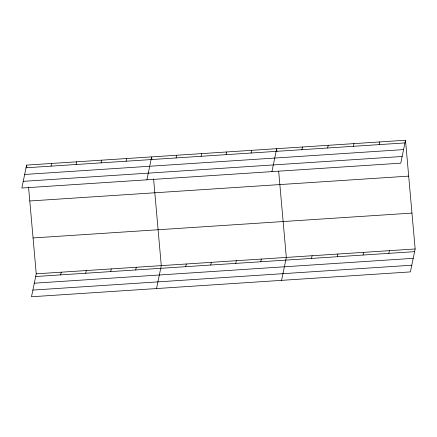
<?xml version="1.0" encoding="UTF-8"?>
<svg xmlns="http://www.w3.org/2000/svg" width="437" height="437" viewBox="0 0 437 437"><rect width="100%" height="100%" fill="white"/><g stroke="black" fill="none" stroke-linecap="round" stroke-linejoin="round"><path stroke-width="0.66" d="M26.597 165.099L21.85 188.025L400.756 163.165L405.503 140.239L26.597 165.099L26.832 167.759M51.053 166.142L51.604 163.46M28.542 187.031L36.244 273.835L31.497 296.761L410.403 271.901L415.15 248.975L405.503 140.239M76.06 164.503L76.612 161.816M60.699 274.878L61.251 272.196M101.067 162.859L101.619 160.177M85.707 273.234L86.258 270.552M126.075 161.22L126.632 158.538M110.714 271.596L111.266 268.913M146.887 179.826L151.639 156.894L151.874 159.554M135.721 269.957L136.278 267.269M176.089 157.937L176.646 155.255M156.533 288.557L161.286 265.63L153.584 178.826M201.096 156.299L201.654 153.611M185.736 266.674L186.293 263.992M226.104 154.654L226.661 151.972M210.743 265.03L211.3 262.347M251.111 153.016L251.668 150.333M235.751 263.391L236.308 260.709M271.929 171.621L276.676 148.689L276.911 151.349M260.758 261.752L261.315 259.065M301.885 149.683L302.442 147.001M281.575 280.352L286.322 257.426L278.68 171.282M327.652 147.996L328.209 145.308M311.532 258.42L312.089 255.738M353.418 146.302L353.97 143.62M337.298 256.727L337.856 254.044M379.179 144.614L379.737 141.927M363.065 255.039L363.617 252.357M388.826 253.345L389.383 250.663M26.04 167.781L404.946 142.921M24.658 174.461L403.564 149.601M23.232 181.344L402.138 156.484M29.782 200.982L408.688 176.122M33.059 237.952L411.965 213.092M36.244 273.835L415.15 248.975M35.687 276.517L414.593 251.657M34.304 283.198L413.211 258.338M32.879 290.081L411.785 265.221"/></g></svg>
